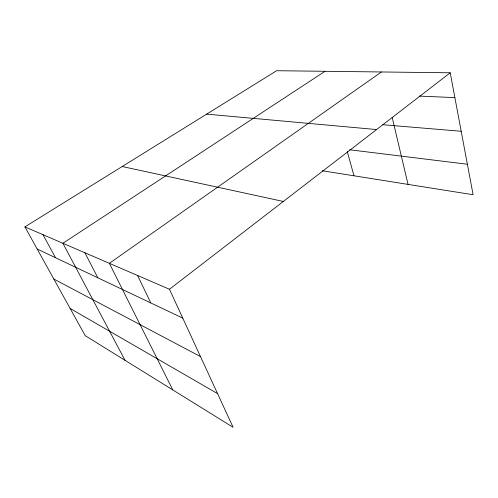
<?xml version="1.0" encoding="UTF-8"?>
<svg xmlns="http://www.w3.org/2000/svg" width="498" height="498" viewBox="0 0 498 498"><rect width="100%" height="100%" fill="white"/><g stroke="black" fill="none" stroke-linecap="round" stroke-linejoin="round"><path stroke-width="0.75" d="M450.223 72.789L276.651 70.716L24.9 226.876L169.457 289.257L450.223 72.789L473.1 194.737L322.187 170.746M381.412 71.967L109.361 263.33L172.794 389.922M325.013 71.295L62.904 243.279L125.042 360.322M419.347 96.102L454.879 97.614M382.794 124.724L461.192 131.267M206.664 114.129L376.594 129.561M349.677 149.774L467.379 164.247M122.203 166.519L283.343 201.453M37.182 249.025L182.754 318.104M53.828 279.042L200.495 356.593M70.137 308.455L217.57 393.625M24.9 226.876L85.214 335.646L233.083 427.284L169.457 289.257M42.996 234.689L55.508 257.721M84.909 252.772L97.851 277.816M137.579 275.506L150.826 302.952M347.28 151.604L353.991 175.8M392.169 117.366L408.043 184.397"/></g></svg>
